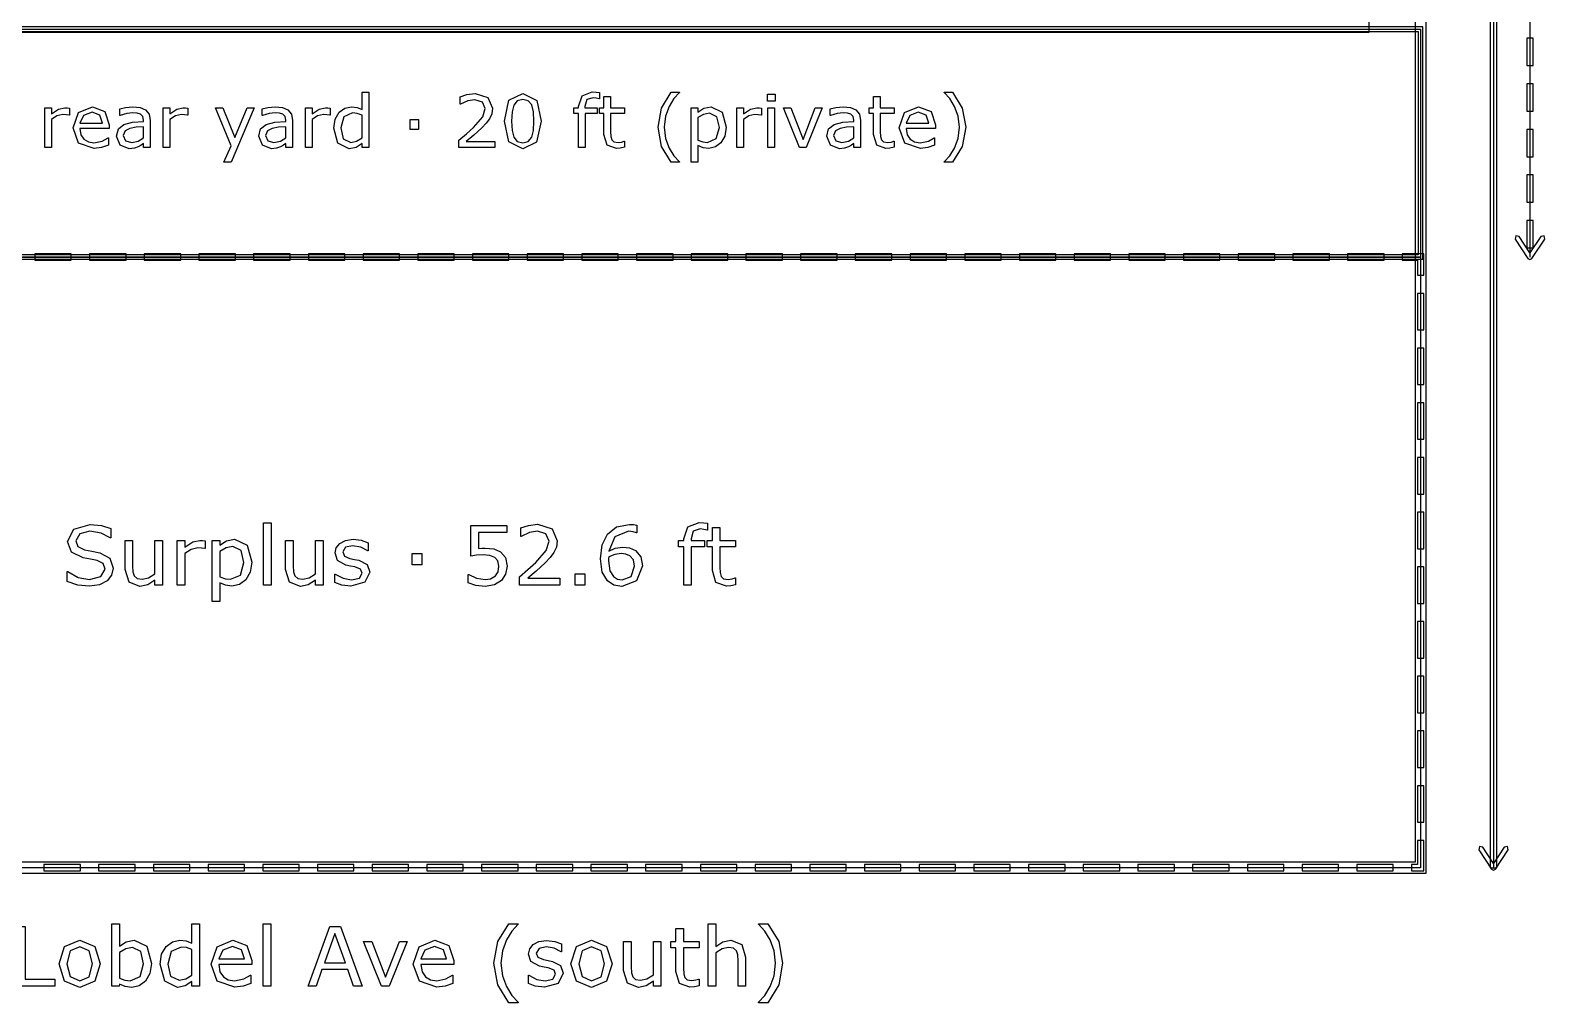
# Model space of a CAD drawing. Extents: x -1 to 182, y 89 to 480.
# Drawn here: x 23.68 to 67.63, y 341.36 to 369.59 of the extents above; entities that cross this region are included whole.
import ezdxf

# ---------------------------------------------------------------- set-up
doc = ezdxf.new("R2010")
doc.units = 0

msp = doc.modelspace()

# ---------------------------------------------------------------- linework, layer by layer
at = {"layer": 'Layer 1', "color": 7}
for points in [[(4.603848, 464.767334), (4.603848, 345.123108), (64.187733, 345.123108), (64.187733, 464.767334), (4.603848, 464.767334)], [(66.053249, 464.608688), (66.053249, 345.281755), (66.238251, 345.281755), (66.238251, 464.608688), (66.053249, 464.608688)], [(4.92114, 464.450042), (63.870439, 464.450042), (63.870439, 345.440402), (4.92114, 345.440402), (4.92114, 464.450042)], [(4.762494, 369.623391), (64.029086, 369.623391), (64.029086, 363.008816), (4.762494, 363.008816), (4.762494, 369.623391)], [(4.82864, 369.557245), (63.96294, 369.557245), (63.96294, 363.074962), (4.82864, 363.074962), (4.82864, 369.557245)], [(4.762494, 363.008816), (64.029086, 363.008816), (64.029086, 345.281755), (4.762494, 345.281755), (4.762494, 363.008816)], [(63.936585, 346.075504), (63.936585, 345.374256), (63.764503, 345.374256), (63.764503, 345.189254), (64.121587, 345.189254), (64.121587, 346.075504), (63.936585, 346.075504)]]:
    msp.add_lwpolyline(points, close=True, dxfattribs=at)
for points in [[(66.14575, 464.608688), (66.14575, 345.281755)], [(67.204082, 464.608688), (67.204082, 363.008816)], [(6.257491, 381.622127), (6.257491, 369.53089), (62.534089, 369.53089), (62.534089, 381.622127), (6.257491, 381.622127)], [(4.696348, 369.689537), (4.696348, 362.94267), (64.095232, 362.94267), (64.095232, 369.689537), (4.696348, 369.689537)], [(67.111581, 369.358808), (67.111581, 368.565059), (67.296583, 368.565059), (67.296583, 369.358808), (67.111581, 369.358808)], [(67.111581, 368.035893), (67.111581, 367.242144), (67.296583, 367.242144), (67.296583, 368.035893), (67.111581, 368.035893)], [(33.504373, 366.183812), (33.310068, 366.183812), (33.310068, 366.304734), (33.135404, 366.19208), (32.937999, 366.151774), (32.609339, 366.310936), (32.488416, 366.752253), (32.529758, 367.013735), (32.643444, 367.209071), (32.806742, 367.328962), (33.001046, 367.370303), (33.162275, 367.350671), (33.310068, 367.291759), (33.310068, 367.791987), (33.504373, 367.791987), (33.504373, 366.183812)], [(37.162026, 366.183812), (36.120231, 366.183812), (36.120231, 366.39982), (36.337271, 366.585854), (36.540876, 366.770856), (36.812695, 367.075745), (36.886074, 367.320693), (36.806493, 367.507762), (36.586352, 367.575974), (36.382747, 367.542901), (36.168806, 367.441616), (36.15846, 367.441616), (36.15846, 367.658656), (36.353797, 367.724802), (36.591509, 367.754774), (36.962544, 367.640053), (37.096902, 367.331028), (37.074174, 367.166696), (37.00906, 367.023038), (36.913977, 366.896945), (36.782718, 366.759486), (36.554308, 366.548648), (36.334167, 366.360546), (37.162024, 366.360546), (37.162026, 366.183812)], [(38.505611, 366.953791), (38.375388, 366.345044), (37.973344, 366.151774), (37.568201, 366.348142), (37.441079, 366.951722), (37.57027, 367.557371), (37.973344, 367.753739), (38.377455, 367.55427), (38.505611, 366.953791), (38.505611, 366.953791)], [(38.233794, 366.484569), (38.282369, 366.68094), (38.29581, 366.953791), (38.282369, 367.226642), (38.232759, 367.42301), (38.133541, 367.542901), (37.973344, 367.583207), (37.812115, 367.542901), (37.711862, 367.420944), (37.663287, 367.221475), (37.650878, 366.951722), (37.662255, 366.681972), (37.710832, 366.48767), (37.80695, 366.364678), (37.973346, 366.322305), (38.134578, 366.362612), (38.233797, 366.484569), (38.233794, 366.484569)], [(40.20163, 367.603879), (40.191285, 367.603879), (40.107568, 367.622479), (40.016618, 367.632825), (39.834717, 367.577016), (39.778906, 367.377544), (39.778906, 367.33827), (40.129272, 367.33827), (40.129272, 367.174972), (39.785108, 367.174972), (39.785108, 366.183812), (39.590806, 366.183812), (39.590806, 367.174964), (39.459546, 367.174964), (39.459546, 367.338262), (39.590806, 367.338262), (39.590806, 367.376502), (39.693123, 367.691729), (39.988712, 367.802316), (40.105502, 367.796125), (40.201619, 367.781653), (40.20163, 367.603879)], [(40.924066, 366.194147), (40.804175, 366.170387), (40.689455, 366.161074), (40.420736, 366.25616), (40.328754, 366.561049), (40.328754, 367.174964), (40.197495, 367.174964), (40.197495, 367.338262), (40.328754, 367.338262), (40.328754, 367.670025), (40.523056, 367.670025), (40.523056, 367.338262), (40.924066, 367.338262), (40.924066, 367.174964), (40.523056, 367.174964), (40.523056, 366.648899), (40.527184, 366.506273), (40.556121, 366.411189), (40.618134, 366.350211), (40.740091, 366.331611), (40.839309, 366.345052), (40.913723, 366.368811), (40.924069, 366.368811), (40.924066, 366.194147)], [(42.520864, 365.758), (42.284187, 365.758), (41.999966, 366.21585), (41.898681, 366.774991), (41.999966, 367.334129), (42.284187, 367.791982), (42.520864, 367.791982), (42.520864, 367.781637), (42.36067, 367.606972), (42.22011, 367.377528), (42.118822, 367.097444), (42.080582, 366.774983), (42.11779, 366.451488), (42.22011, 366.172435), (42.361702, 365.942991), (42.520864, 365.768327), (42.520864, 365.758)], [(45.294853, 367.531542), (45.075744, 367.531542), (45.075744, 367.73308), (45.294853, 367.73308), (45.294853, 367.531542)], [(48.748902, 366.194147), (48.629011, 366.170387), (48.514291, 366.161074), (48.245572, 366.25616), (48.15359, 366.561049), (48.15359, 367.174964), (48.02233, 367.174964), (48.02233, 367.338262), (48.15359, 367.338262), (48.15359, 367.670025), (48.347892, 367.670025), (48.347892, 367.338262), (48.748902, 367.338262), (48.748902, 367.174964), (48.347892, 367.174964), (48.347892, 366.648899), (48.352019, 366.506273), (48.380957, 366.411189), (48.44297, 366.350211), (48.564924, 366.331611), (48.664143, 366.345052), (48.738557, 366.368811), (48.748902, 366.368811), (48.748902, 366.194147)], [(50.827326, 366.774991), (50.726038, 366.21585), (50.441818, 365.758), (50.20514, 365.758), (50.20514, 365.768345), (50.364305, 365.94301), (50.505897, 366.172453), (50.607182, 366.451506), (50.645425, 366.775002), (50.607182, 367.097462), (50.505897, 367.377547), (50.364305, 367.606991), (50.20514, 367.781655), (50.20514, 367.792), (50.441818, 367.792), (50.726038, 367.334147), (50.827326, 366.775009), (50.827326, 366.774991)], [(24.819642, 367.126389), (24.809308, 367.126389), (24.724559, 367.140862), (24.628441, 367.146021), (24.454808, 367.105714), (24.293578, 367.003395), (24.293578, 366.183812), (24.099275, 366.183812), (24.099275, 367.338262), (24.293578, 367.338262), (24.293578, 367.16773), (24.497183, 367.298987), (24.67805, 367.338262), (24.75143, 367.335166), (24.819643, 367.325879), (24.819642, 367.126389)], [(25.968925, 366.740884), (25.118332, 366.740884), (25.150371, 366.554847), (25.238221, 366.425657), (25.365345, 366.351243), (25.528642, 366.326451), (25.76532, 366.37296), (25.935852, 366.465979), (25.946187, 366.465979), (25.946187, 366.254106), (25.745682, 366.18486), (25.530709, 366.156954), (25.082158, 366.311984), (24.920928, 366.754332), (25.074923, 367.203917), (25.482133, 367.370316), (25.8418, 367.233889), (25.968924, 366.846317), (25.968925, 366.740884)], [(25.779789, 366.889712), (25.702275, 367.126389), (25.471798, 367.210106), (25.222718, 367.118121), (25.118332, 366.889712), (25.779789, 366.889712)], [(27.160583, 366.183812), (26.967313, 366.183812), (26.967313, 366.306801), (26.897032, 366.257191), (26.812283, 366.207582), (26.700663, 366.16831), (26.552867, 366.151774), (26.288285, 366.255125), (26.179764, 366.518676), (26.235575, 366.730549), (26.396805, 366.858705), (26.650019, 366.92175), (26.967313, 366.946541), (26.967313, 366.976513), (26.943553, 367.086069), (26.877407, 367.154281), (26.778189, 367.18632), (26.657266, 367.194575), (26.486735, 367.173911), (26.292432, 367.116033), (26.282098, 367.116033), (26.282098, 367.313436), (26.446428, 367.347543), (26.658302, 367.366143), (26.870175, 367.34548), (27.027271, 367.277265), (27.126489, 367.154276), (27.160597, 366.967208), (27.160583, 366.183812)], [(28.255088, 367.126389), (28.244743, 367.126389), (28.159995, 367.140862), (28.063877, 367.146021), (27.890244, 367.105714), (27.729013, 367.003395), (27.729013, 366.183812), (27.534711, 366.183812), (27.534711, 367.338262), (27.729013, 367.338262), (27.729013, 367.16773), (27.93262, 367.298987), (28.113486, 367.338262), (28.186866, 367.335166), (28.255081, 367.325879), (28.255088, 367.126389)], [(30.180549, 367.338262), (29.506688, 365.758), (29.29895, 365.758), (29.513924, 366.239623), (29.054005, 367.338262), (29.264843, 367.338262), (29.619345, 366.482502), (29.976944, 367.338262), (30.180549, 367.338262)], [(31.290557, 366.183812), (31.097287, 366.183812), (31.097287, 366.306801), (31.027008, 366.257191), (30.94226, 366.207582), (30.830637, 366.16831), (30.682844, 366.151774), (30.418261, 366.255125), (30.309739, 366.518676), (30.365551, 366.730549), (30.52678, 366.858705), (30.779993, 366.92175), (31.097287, 366.946541), (31.097287, 366.976513), (31.073527, 367.086069), (31.007381, 367.154281), (30.908163, 367.18632), (30.78724, 367.194575), (30.616709, 367.173911), (30.422404, 367.116033), (30.412059, 367.116033), (30.412059, 367.313436), (30.576389, 367.347543), (30.788262, 367.366143), (31.000137, 367.34548), (31.157233, 367.277265), (31.256452, 367.154276), (31.290557, 366.967208), (31.290557, 366.183812)], [(32.385062, 367.126389), (32.374717, 367.126389), (32.289969, 367.140862), (32.193848, 367.146021), (32.020216, 367.105714), (31.858987, 367.003395), (31.858987, 366.183812), (31.664682, 366.183812), (31.664682, 367.338262), (31.858987, 367.338262), (31.858987, 367.16773), (32.062591, 367.298987), (32.243458, 367.338262), (32.31684, 367.335166), (32.385052, 367.325879), (32.385062, 367.126389)], [(33.310068, 366.468032), (33.310068, 367.130524), (33.169509, 367.179099), (33.034119, 367.19254), (32.77987, 367.078851), (32.68892, 366.756391), (32.759199, 366.443233), (32.98451, 366.336781), (33.15194, 366.372952), (33.310068, 366.468038), (33.310068, 366.468032)], [(34.94821, 366.711943), (34.701198, 366.711943), (34.701198, 367.004432), (34.94821, 367.004432), (34.94821, 366.711943)], [(43.879953, 366.774991), (43.839646, 366.517642), (43.725958, 366.321271), (43.564729, 366.202415), (43.369392, 366.161074), (43.206094, 366.180706), (43.058298, 366.241684), (43.058298, 365.757995), (42.863996, 365.757995), (42.863996, 367.338256), (43.058298, 367.338256), (43.058298, 367.217334), (43.231931, 367.325855), (43.438636, 367.370297), (43.763166, 367.212167), (43.879953, 366.774986), (43.879953, 366.774991)], [(43.679449, 366.769832), (43.608136, 367.081958), (43.389027, 367.185312), (43.220564, 367.149138), (43.058298, 367.054052), (43.058298, 366.399831), (43.199893, 366.349187), (43.335285, 366.335746), (43.588499, 366.445299), (43.679449, 366.769826), (43.679449, 366.769832)], [(44.903146, 367.1264), (44.8928, 367.1264), (44.808052, 367.140872), (44.711931, 367.146032), (44.538299, 367.105725), (44.37707, 367.003405), (44.37707, 366.183812), (44.182765, 366.183812), (44.182765, 367.338262), (44.37707, 367.338262), (44.37707, 367.16773), (44.580674, 367.298987), (44.761541, 367.338262), (44.834923, 367.335166), (44.903135, 367.325879), (44.903146, 367.1264)], [(45.282449, 366.183812), (45.088147, 366.183812), (45.088147, 367.338262), (45.282449, 367.338262), (45.282449, 366.183812)], [(46.665311, 367.338262), (46.198155, 366.183812), (46.002819, 366.183812), (45.538764, 367.338262), (45.749605, 367.338262), (46.107205, 366.419458), (46.461706, 367.338262), (46.665311, 367.338262)], [(47.775318, 366.183812), (47.582048, 366.183812), (47.582048, 366.306801), (47.51177, 366.257191), (47.427019, 366.207582), (47.315399, 366.16831), (47.167603, 366.151774), (46.90302, 366.255125), (46.794501, 366.518676), (46.850312, 366.730549), (47.011541, 366.858705), (47.264755, 366.92175), (47.582048, 366.946541), (47.582048, 366.976513), (47.558289, 367.086069), (47.492143, 367.154281), (47.392925, 367.18632), (47.272002, 367.194575), (47.101468, 367.173911), (46.907166, 367.116033), (46.896821, 367.116033), (46.896821, 367.313436), (47.061151, 367.347543), (47.273023, 367.366143), (47.484896, 367.34548), (47.641992, 367.277265), (47.741211, 367.154276), (47.775318, 366.967208), (47.775318, 366.183812)], [(49.94986, 366.740884), (49.099268, 366.740884), (49.131306, 366.554847), (49.219156, 366.425657), (49.34628, 366.351243), (49.509578, 366.326451), (49.746255, 366.37296), (49.916787, 366.465979), (49.927132, 366.465979), (49.927132, 366.254106), (49.726629, 366.18486), (49.511655, 366.156954), (49.063105, 366.311984), (48.901873, 366.754332), (49.055868, 367.203917), (49.46308, 367.370316), (49.822746, 367.233889), (49.949871, 366.846317), (49.94986, 366.740884)], [(49.760725, 366.889712), (49.683211, 367.126389), (49.452732, 367.210106), (49.203654, 367.118121), (49.099268, 366.889712), (49.760725, 366.889712)], [(26.967313, 366.468032), (26.967313, 366.789458), (26.757506, 366.773954), (26.567337, 366.743982), (26.431945, 366.669568), (26.380269, 366.532109), (26.440213, 366.382247), (26.623148, 366.332637), (26.810217, 366.371912), (26.967313, 366.46803), (26.967313, 366.468032)], [(31.097287, 366.468032), (31.097287, 366.789458), (30.88748, 366.773954), (30.697311, 366.743982), (30.561921, 366.669568), (30.510243, 366.532109), (30.57019, 366.382247), (30.753122, 366.332637), (30.94019, 366.371912), (31.097287, 366.46803), (31.097287, 366.468032)], [(47.582048, 366.468032), (47.582048, 366.789458), (47.372242, 366.773954), (47.182073, 366.743982), (47.046681, 366.669568), (46.995005, 366.532109), (47.054949, 366.382247), (47.237884, 366.332637), (47.424952, 366.371912), (47.582048, 366.46803), (47.582048, 366.468032)], [(67.111581, 366.712978), (67.111581, 365.919229), (67.296583, 365.919229), (67.296583, 366.712978), (67.111581, 366.712978)], [(67.111581, 365.390063), (67.111581, 364.596314), (67.296583, 364.596314), (67.296583, 365.390063), (67.111581, 365.390063)], [(67.111581, 364.067148), (67.111581, 363.273399), (67.296583, 363.273399), (67.296583, 364.067148), (67.111581, 364.067148)], [(66.795322, 363.622215), (66.77569, 363.526097), (67.14621, 362.97006), (67.204087, 362.939004), (67.261965, 362.97006), (67.632484, 363.526097), (67.612852, 363.622215), (67.516734, 363.603085), (67.204082, 363.13439), (66.89144, 363.603093), (66.795322, 363.622223), (66.795322, 363.622215)], [(23.81247, 363.101317), (23.81247, 362.916315), (24.870802, 362.916315), (24.870802, 363.101317), (23.81247, 363.101317)], [(25.399968, 363.101317), (25.399968, 362.916315), (26.4583, 362.916315), (26.4583, 363.101317), (25.399968, 363.101317)], [(26.987466, 363.101317), (26.987466, 362.916315), (28.045798, 362.916315), (28.045798, 363.101317), (26.987466, 363.101317)], [(28.574964, 363.101317), (28.574964, 362.916315), (29.633296, 362.916315), (29.633296, 363.101317), (28.574964, 363.101317)], [(30.162462, 363.101317), (30.162462, 362.916315), (31.220794, 362.916315), (31.220794, 363.101317), (30.162462, 363.101317)], [(31.74996, 363.101317), (31.74996, 362.916315), (32.808292, 362.916315), (32.808292, 363.101317), (31.74996, 363.101317)], [(33.337458, 363.101317), (33.337458, 362.916315), (34.39579, 362.916315), (34.39579, 363.101317), (33.337458, 363.101317)], [(34.924956, 363.101317), (34.924956, 362.916315), (35.983288, 362.916315), (35.983288, 363.101317), (34.924956, 363.101317)], [(36.512454, 363.101317), (36.512454, 362.916315), (37.570786, 362.916315), (37.570786, 363.101317), (36.512454, 363.101317)], [(38.099952, 363.101317), (38.099952, 362.916315), (39.158284, 362.916315), (39.158284, 363.101317), (38.099952, 363.101317)], [(39.68745, 363.101317), (39.68745, 362.916315), (40.745782, 362.916315), (40.745782, 363.101317), (39.68745, 363.101317)], [(41.274948, 363.101317), (41.274948, 362.916315), (42.33328, 362.916315), (42.33328, 363.101317), (41.274948, 363.101317)], [(42.862446, 363.101317), (42.862446, 362.916315), (43.920778, 362.916315), (43.920778, 363.101317), (42.862446, 363.101317)], [(44.449944, 363.101317), (44.449944, 362.916315), (45.508276, 362.916315), (45.508276, 363.101317), (44.449944, 363.101317)], [(46.037442, 363.101317), (46.037442, 362.916315), (47.095774, 362.916315), (47.095774, 363.101317), (46.037442, 363.101317)], [(47.62494, 363.101317), (47.62494, 362.916315), (48.683272, 362.916315), (48.683272, 363.101317), (47.62494, 363.101317)], [(49.212438, 363.101317), (49.212438, 362.916315), (50.27077, 362.916315), (50.27077, 363.101317), (49.212438, 363.101317)], [(50.799936, 363.101317), (50.799936, 362.916315), (51.858268, 362.916315), (51.858268, 363.101317), (50.799936, 363.101317)], [(52.387434, 363.101317), (52.387434, 362.916315), (53.445766, 362.916315), (53.445766, 363.101317), (52.387434, 363.101317)], [(53.974932, 363.101317), (53.974932, 362.916315), (55.033264, 362.916315), (55.033264, 363.101317), (53.974932, 363.101317)], [(55.56243, 363.101317), (55.56243, 362.916315), (56.620762, 362.916315), (56.620762, 363.101317), (55.56243, 363.101317)], [(57.149928, 363.101317), (57.149928, 362.916315), (58.20826, 362.916315), (58.20826, 363.101317), (57.149928, 363.101317)], [(58.737426, 363.101317), (58.737426, 362.916315), (59.795758, 362.916315), (59.795758, 363.101317), (58.737426, 363.101317)], [(60.324924, 363.101317), (60.324924, 362.916315), (61.383256, 362.916315), (61.383256, 363.101317), (60.324924, 363.101317)], [(61.912422, 363.101317), (61.912422, 362.916315), (62.970754, 362.916315), (62.970754, 363.101317), (61.912422, 363.101317)], [(63.49992, 363.101317), (63.49992, 362.916315), (63.936585, 362.916315), (63.936585, 362.47965), (64.121587, 362.47965), (64.121587, 363.101317), (63.49992, 363.101317)], [(63.936585, 361.950484), (63.936585, 360.892152), (64.121587, 360.892152), (64.121587, 361.950484), (63.936585, 361.950484)], [(63.936585, 360.362986), (63.936585, 359.304654), (64.121587, 359.304654), (64.121587, 360.362986), (63.936585, 360.362986)], [(63.936585, 358.775488), (63.936585, 357.717156), (64.121587, 357.717156), (64.121587, 358.775488), (63.936585, 358.775488)], [(63.936585, 357.18799), (63.936585, 356.129658), (64.121587, 356.129658), (64.121587, 357.18799), (63.936585, 357.18799)], [(63.936585, 355.600492), (63.936585, 354.54216), (64.121587, 354.54216), (64.121587, 355.600492), (63.936585, 355.600492)], [(26.088168, 353.977984), (26.040496, 353.777997), (25.909109, 353.610563), (25.691681, 353.494292), (25.394025, 353.452435), (25.056837, 353.487315), (24.753367, 353.590799), (24.753367, 353.879152), (24.769645, 353.879152), (25.073114, 353.710557), (25.39635, 353.651259), (25.728887, 353.731488), (25.848647, 353.945427), (25.791674, 354.115184), (25.620754, 354.200062), (25.431231, 354.238432), (25.216128, 354.276802), (24.874289, 354.443071), (24.763831, 354.751191), (24.94754, 355.106984), (25.41379, 355.246509), (25.748653, 355.211626), (26.018404, 355.125587), (26.018404, 354.853511), (26.002127, 354.853511), (25.741678, 354.991874), (25.412629, 355.047683), (25.114973, 354.970946), (25.003352, 354.773284), (25.059162, 354.603525), (25.255662, 354.509346), (25.467276, 354.469812), (25.69982, 354.422143), (25.9905, 354.267499), (26.088168, 353.977984), (26.088168, 353.977984)], [(30.668115, 353.483828), (30.449524, 353.483828), (30.449524, 355.293017), (30.668115, 355.293017), (30.668115, 353.483828)], [(37.518851, 354.033793), (37.474668, 353.802412), (37.353746, 353.616379), (37.153758, 353.490805), (36.886334, 353.447784), (36.613093, 353.478015), (36.391016, 353.548939), (36.391016, 353.794274), (36.407288, 353.794274), (36.630529, 353.690793), (36.881677, 353.648933), (37.040969, 353.67219), (37.179333, 353.753581), (37.256072, 353.873342), (37.282814, 354.03496), (37.251421, 354.186113), (37.166543, 354.284943), (37.018876, 354.346567), (36.825866, 354.365167), (36.628204, 354.351224), (36.465424, 354.323318), (36.465424, 355.215124), (37.50722, 355.215124), (37.50722, 355.011647), (36.689828, 355.011647), (36.689828, 354.551211), (36.792147, 354.558196), (36.882838, 354.560578), (37.129335, 354.536157), (37.323509, 354.45244), (37.467686, 354.287335), (37.518846, 354.033862), (37.518851, 354.033793)], [(39.046662, 353.483828), (37.874644, 353.483828), (37.874644, 353.726837), (38.118814, 353.936125), (38.347869, 354.144251), (38.653663, 354.487254), (38.736219, 354.762817), (38.646689, 354.973269), (38.399029, 355.050009), (38.169974, 355.012803), (37.929291, 354.898855), (37.917675, 354.898855), (37.917675, 355.143028), (38.137428, 355.217442), (38.404852, 355.25116), (38.822269, 355.122097), (38.973423, 354.774445), (38.947837, 354.589573), (38.874585, 354.427955), (38.767617, 354.286105), (38.61995, 354.131461), (38.36299, 353.894268), (38.115332, 353.682652), (39.046667, 353.682652), (39.046662, 353.483828)], [(41.452327, 354.045421), (41.277919, 353.614053), (40.852364, 353.447784), (40.619822, 353.487315), (40.43495, 353.60475), (40.280306, 353.860549), (40.226821, 354.244245), (40.275655, 354.652359), (40.433786, 354.96862), (40.697723, 355.173257), (41.074444, 355.247671), (41.189554, 355.24185), (41.283732, 355.220921), (41.283732, 354.998841), (41.272117, 354.998841), (41.173285, 355.031398), (41.039572, 355.04767), (40.640761, 354.890703), (40.467515, 354.468638), (40.659364, 354.558167), (40.879119, 354.58956), (41.073291, 354.568632), (41.246537, 354.487241), (41.400016, 354.308181), (41.452338, 354.045408), (41.452327, 354.045421)], [(43.332443, 355.081393), (43.320828, 355.081393), (43.226647, 355.102322), (43.12433, 355.113937), (42.919691, 355.051152), (42.856903, 354.826745), (42.856903, 354.782563), (43.251066, 354.782563), (43.251066, 354.598855), (42.86388, 354.598855), (42.86388, 353.483828), (42.64529, 353.483828), (42.64529, 354.598876), (42.497623, 354.598876), (42.497623, 354.782584), (42.64529, 354.782584), (42.64529, 354.825605), (42.760399, 355.180234), (43.092935, 355.304646), (43.224324, 355.297661), (43.332457, 355.281389), (43.332443, 355.081393)], [(44.145181, 353.495446), (44.010308, 353.468702), (43.881247, 353.458224), (43.578939, 353.565195), (43.475456, 353.908195), (43.475456, 354.598852), (43.327792, 354.598852), (43.327792, 354.78256), (43.475456, 354.78256), (43.475456, 355.155794), (43.694049, 355.155794), (43.694049, 354.78256), (44.145181, 354.78256), (44.145181, 354.598852), (43.694049, 354.598852), (43.694049, 354.007028), (43.698706, 353.846571), (43.731262, 353.739603), (43.801025, 353.671002), (43.938227, 353.650073), (44.049847, 353.665181), (44.133564, 353.691923), (44.145179, 353.691923), (44.145181, 353.495446)], [(27.517148, 353.483828), (27.298557, 353.483828), (27.298557, 353.628005), (27.086944, 353.494292), (26.863702, 353.447784), (26.545118, 353.572193), (26.43117, 353.939615), (26.43117, 354.782584), (26.64976, 354.782584), (26.64976, 354.043096), (26.659074, 353.873339), (26.698605, 353.753578), (26.779996, 353.679164), (26.925337, 353.655907), (27.110209, 353.70009), (27.298568, 353.812874), (27.298568, 354.782581), (27.517159, 354.782581), (27.517148, 353.483828)], [(28.75777, 354.544226), (28.746128, 354.544226), (28.650786, 354.560498), (28.542653, 354.566319), (28.347317, 354.520972), (28.165932, 354.405863), (28.165932, 353.483828), (27.947341, 353.483828), (27.947341, 354.782584), (28.165932, 354.782584), (28.165932, 354.590735), (28.394987, 354.738401), (28.598464, 354.782584), (28.681017, 354.779091), (28.757756, 354.768614), (28.75777, 354.544226)], [(30.106521, 354.148902), (30.061177, 353.859385), (29.933278, 353.638469), (29.751893, 353.504757), (29.532141, 353.458248), (29.34843, 353.480341), (29.182161, 353.548939), (29.182161, 353.004787), (28.96357, 353.004787), (28.96357, 354.782584), (29.182161, 354.782584), (29.182161, 354.646546), (29.377497, 354.768632), (29.610042, 354.818628), (29.975135, 354.640733), (30.106521, 354.148902), (30.106521, 354.148902)], [(32.177322, 353.483828), (31.958732, 353.483828), (31.958732, 353.628005), (31.747118, 353.494292), (31.523876, 353.447784), (31.205292, 353.572193), (31.091344, 353.939615), (31.091344, 354.782584), (31.309935, 354.782584), (31.309935, 354.043096), (31.319248, 353.873339), (31.358779, 353.753578), (31.44017, 353.679164), (31.585511, 353.655907), (31.770383, 353.70009), (31.958742, 353.812874), (31.958742, 354.782581), (32.177333, 354.782581), (32.177322, 353.483828)], [(33.535379, 353.858224), (33.387713, 353.566381), (32.986576, 353.452435), (32.721477, 353.486154), (32.520325, 353.561729), (32.520325, 353.807064), (32.53194, 353.807064), (32.762157, 353.682652), (33.005166, 353.637307), (33.230733, 353.683816), (33.312124, 353.830318), (33.267939, 353.946589), (33.098182, 354.014029), (32.976098, 354.03845), (32.84006, 354.068681), (32.597052, 354.201232), (32.526125, 354.417496), (32.558682, 354.56865), (32.659837, 354.695385), (32.824945, 354.781428), (33.050512, 354.813982), (33.28538, 354.784915), (33.484206, 354.716314), (33.484206, 354.482608), (33.472591, 354.482608), (33.269116, 354.586091), (33.034246, 354.62911), (32.831935, 354.582602), (32.74938, 354.446564), (32.799378, 354.325641), (32.957506, 354.259366), (33.092383, 354.23146), (33.217956, 354.205875), (33.452827, 354.086117), (33.535379, 353.858224), (33.535379, 353.858224)], [(29.880956, 354.143082), (29.800727, 354.494223), (29.554231, 354.610494), (29.364707, 354.569798), (29.182161, 354.46283), (29.182161, 353.726829), (29.341453, 353.669856), (29.493771, 353.654749), (29.778637, 353.777997), (29.880956, 354.143089), (29.880956, 354.143082)], [(35.042262, 354.077978), (34.764373, 354.077978), (34.764373, 354.407027), (35.042262, 354.407027), (35.042262, 354.077978)], [(41.216295, 354.036108), (41.183738, 354.215167), (41.079096, 354.338415), (40.960496, 354.387249), (40.824458, 354.398864), (40.64075, 354.375608), (40.466343, 354.303517), (40.46285, 354.253521), (40.461792, 354.194223), (40.498997, 353.903544), (40.603643, 353.736111), (40.718752, 353.660535), (40.85479, 353.637278), (41.119889, 353.739598), (41.216396, 354.036089), (41.216295, 354.036108)], [(63.936585, 354.012994), (63.936585, 352.954662), (64.121587, 352.954662), (64.121587, 354.012994), (63.936585, 354.012994)], [(39.773363, 353.483828), (39.495471, 353.483828), (39.495471, 353.815202), (39.773363, 353.815202), (39.773363, 353.483828)], [(63.936585, 352.425496), (63.936585, 351.367164), (64.121587, 351.367164), (64.121587, 352.425496), (63.936585, 352.425496)], [(63.936585, 350.837998), (63.936585, 349.779666), (64.121587, 349.779666), (64.121587, 350.837998), (63.936585, 350.837998)], [(63.936585, 349.2505), (63.936585, 348.192168), (64.121587, 348.192168), (64.121587, 349.2505), (63.936585, 349.2505)], [(63.936585, 347.663002), (63.936585, 346.60467), (64.121587, 346.60467), (64.121587, 347.663002), (63.936585, 347.663002)], [(65.73699, 345.895154), (65.717358, 345.799036), (66.087878, 345.242999), (66.145755, 345.211943), (66.203633, 345.242999), (66.574152, 345.799036), (66.55452, 345.895154), (66.458402, 345.876024), (66.14575, 345.407329), (65.833108, 345.876032), (65.73699, 345.895162), (65.73699, 345.895154)], [(24.077053, 345.374256), (24.077053, 345.189254), (25.135385, 345.189254), (25.135385, 345.374256), (24.077053, 345.374256)], [(25.664551, 345.374256), (25.664551, 345.189254), (26.722883, 345.189254), (26.722883, 345.374256), (25.664551, 345.374256)], [(27.252049, 345.374256), (27.252049, 345.189254), (28.310381, 345.189254), (28.310381, 345.374256), (27.252049, 345.374256)], [(28.839547, 345.374256), (28.839547, 345.189254), (29.897879, 345.189254), (29.897879, 345.374256), (28.839547, 345.374256)], [(30.427045, 345.374256), (30.427045, 345.189254), (31.485377, 345.189254), (31.485377, 345.374256), (30.427045, 345.374256)], [(32.014543, 345.374256), (32.014543, 345.189254), (33.072875, 345.189254), (33.072875, 345.374256), (32.014543, 345.374256)], [(33.602041, 345.374256), (33.602041, 345.189254), (34.660373, 345.189254), (34.660373, 345.374256), (33.602041, 345.374256)], [(35.189539, 345.374256), (35.189539, 345.189254), (36.247871, 345.189254), (36.247871, 345.374256), (35.189539, 345.374256)], [(36.777037, 345.374256), (36.777037, 345.189254), (37.835369, 345.189254), (37.835369, 345.374256), (36.777037, 345.374256)], [(38.364535, 345.374256), (38.364535, 345.189254), (39.422867, 345.189254), (39.422867, 345.374256), (38.364535, 345.374256)], [(39.952033, 345.374256), (39.952033, 345.189254), (41.010365, 345.189254), (41.010365, 345.374256), (39.952033, 345.374256)], [(41.539531, 345.374256), (41.539531, 345.189254), (42.597863, 345.189254), (42.597863, 345.374256), (41.539531, 345.374256)], [(43.127029, 345.374256), (43.127029, 345.189254), (44.185361, 345.189254), (44.185361, 345.374256), (43.127029, 345.374256)], [(44.714527, 345.374256), (44.714527, 345.189254), (45.772859, 345.189254), (45.772859, 345.374256), (44.714527, 345.374256)], [(46.302025, 345.374256), (46.302025, 345.189254), (47.360357, 345.189254), (47.360357, 345.374256), (46.302025, 345.374256)], [(47.889523, 345.374256), (47.889523, 345.189254), (48.947855, 345.189254), (48.947855, 345.374256), (47.889523, 345.374256)], [(49.477021, 345.374256), (49.477021, 345.189254), (50.535353, 345.189254), (50.535353, 345.374256), (49.477021, 345.374256)], [(51.064519, 345.374256), (51.064519, 345.189254), (52.122851, 345.189254), (52.122851, 345.374256), (51.064519, 345.374256)], [(52.652017, 345.374256), (52.652017, 345.189254), (53.710349, 345.189254), (53.710349, 345.374256), (52.652017, 345.374256)], [(54.239515, 345.374256), (54.239515, 345.189254), (55.297847, 345.189254), (55.297847, 345.374256), (54.239515, 345.374256)], [(55.827013, 345.374256), (55.827013, 345.189254), (56.885345, 345.189254), (56.885345, 345.374256), (55.827013, 345.374256)], [(57.414511, 345.374256), (57.414511, 345.189254), (58.472843, 345.189254), (58.472843, 345.374256), (57.414511, 345.374256)], [(59.002009, 345.374256), (59.002009, 345.189254), (60.060341, 345.189254), (60.060341, 345.374256), (59.002009, 345.374256)], [(60.589507, 345.374256), (60.589507, 345.189254), (61.647839, 345.189254), (61.647839, 345.374256), (60.589507, 345.374256)], [(62.177005, 345.374256), (62.177005, 345.189254), (63.235337, 345.189254), (63.235337, 345.374256), (62.177005, 345.374256)], [(24.392925, 341.842176), (23.297644, 341.842176), (23.297644, 343.573464), (23.527862, 343.573464), (23.527862, 342.046815), (24.392925, 342.046815), (24.392925, 341.842176)], [(27.193912, 342.501451), (27.147404, 342.208446), (27.024156, 341.989856), (26.842773, 341.851492), (26.625344, 341.806145), (26.432333, 341.832886), (26.269552, 341.902652), (26.2556, 341.842176), (26.050961, 341.842176), (26.050961, 343.651365), (26.269552, 343.651365), (26.269552, 343.004894), (26.464888, 343.128142), (26.697433, 343.176976), (27.0602, 343.000243), (27.193912, 342.501437), (27.193912, 342.501451)], [(28.588013, 341.842176), (28.36942, 341.842176), (28.36942, 341.978214), (28.172922, 341.851479), (27.950842, 341.806132), (27.581098, 341.985191), (27.44506, 342.48167), (27.491568, 342.775839), (27.619467, 342.995594), (27.803178, 343.130468), (28.021769, 343.176976), (28.203153, 343.154883), (28.36942, 343.088608), (28.36942, 343.651363), (28.588013, 343.651363), (28.588013, 341.842176)], [(30.65765, 341.842176), (30.43906, 341.842176), (30.43906, 343.651365), (30.65765, 343.651365), (30.65765, 341.842176)], [(33.309812, 341.842176), (33.064477, 341.842176), (32.894721, 342.324704), (32.14593, 342.324704), (31.976173, 341.842176), (31.742467, 341.842176), (32.372661, 343.573464), (32.679617, 343.573464), (33.309812, 341.842176)], [(32.823794, 342.522366), (32.520325, 343.372312), (32.215692, 342.522366), (32.823794, 342.522366)], [(37.836274, 341.363135), (37.570011, 341.363135), (37.250262, 341.87822), (37.136317, 342.50725), (37.250262, 343.136281), (37.570011, 343.651365), (37.836274, 343.651365), (37.836274, 343.63975), (37.656053, 343.44325), (37.497922, 343.185125), (37.383977, 342.870031), (37.340956, 342.507261), (37.382813, 342.14333), (37.497922, 341.829397), (37.657215, 341.571272), (37.836274, 341.374774), (37.836274, 341.363135)], [(43.089434, 341.853791), (42.954558, 341.827047), (42.825497, 341.816596), (42.52319, 341.923567), (42.419709, 342.266567), (42.419709, 342.957224), (42.272042, 342.957224), (42.272042, 343.140932), (42.419709, 343.140932), (42.419709, 343.514166), (42.638299, 343.514166), (42.638299, 343.140932), (43.089434, 343.140932), (43.089434, 342.957224), (42.638299, 342.957224), (42.638299, 342.365399), (42.642956, 342.204943), (42.675513, 342.097975), (42.745275, 342.029374), (42.882475, 342.008445), (42.994097, 342.023553), (43.077811, 342.050294), (43.089426, 342.050294), (43.089434, 341.853791)], [(44.43935, 341.842176), (44.22076, 341.842176), (44.22076, 342.581664), (44.210309, 342.749095), (44.171939, 342.872343), (44.088222, 342.944434), (43.946371, 342.968855), (43.759173, 342.924672), (43.571976, 342.811889), (43.571976, 341.842176), (43.353385, 341.842176), (43.353385, 343.651365), (43.571976, 343.651365), (43.571976, 342.996755), (43.783592, 343.129306), (44.007995, 343.176976), (44.328905, 343.050241), (44.439363, 342.685148), (44.43935, 341.842176)], [(45.516028, 342.50725), (45.40208, 341.87822), (45.082334, 341.363135), (44.816071, 341.363135), (44.816071, 341.37475), (44.995131, 341.571248), (45.154423, 341.829373), (45.268368, 342.143306), (45.311389, 342.507237), (45.268368, 342.870007), (45.154423, 343.185101), (44.995131, 343.443226), (44.816071, 343.639726), (44.816071, 343.651342), (45.082334, 343.651342), (45.40208, 343.136257), (45.516028, 342.507227), (45.516028, 342.50725)], [(25.71261, 342.490973), (25.549829, 341.989842), (25.11381, 341.806132), (24.675465, 341.989842), (24.513848, 342.490973), (24.675465, 342.992104), (25.11381, 343.176976), (25.549829, 342.992104), (25.71261, 342.490973), (25.71261, 342.490973)], [(25.487043, 342.490973), (25.388212, 342.865369), (25.11381, 342.988617), (24.837083, 342.865369), (24.739415, 342.490973), (24.838246, 342.120065), (25.11381, 341.994491), (25.387049, 342.118903), (25.487043, 342.490973), (25.487043, 342.490973)], [(26.968345, 342.49563), (26.891608, 342.847933), (26.643947, 342.968855), (26.450936, 342.926998), (26.269552, 342.821191), (26.269552, 342.077052), (26.428845, 342.018915), (26.581162, 342.002643), (26.864864, 342.12124), (26.968345, 342.495635), (26.968345, 342.49563)], [(28.36942, 342.161925), (28.36942, 342.907226), (28.211292, 342.961873), (28.058974, 342.97698), (27.772947, 342.849081), (27.670627, 342.486314), (27.749693, 342.134011), (28.003166, 342.01425), (28.191525, 342.054946), (28.36942, 342.161917), (28.36942, 342.161925)], [(30.10536, 342.468881), (29.148442, 342.468881), (29.184487, 342.259593), (29.283319, 342.114252), (29.426331, 342.030535), (29.610042, 342.002632), (29.876305, 342.054954), (30.068151, 342.159599), (30.079767, 342.159599), (30.079767, 341.921241), (29.854199, 341.843338), (29.612354, 341.811945), (29.107734, 341.986353), (28.926351, 342.483996), (29.099595, 342.989778), (29.557707, 343.176976), (29.962331, 343.023497), (30.105346, 342.587477), (30.10536, 342.468881)], [(29.892582, 342.636311), (29.805378, 342.902574), (29.546092, 342.996755), (29.265878, 342.893274), (29.148442, 342.636311), (29.892582, 342.636311)], [(34.620193, 343.140932), (34.094647, 341.842176), (33.874892, 341.842176), (33.352833, 343.140932), (33.590026, 343.140932), (33.992327, 342.107275), (34.391139, 343.140932), (34.620193, 343.140932)], [(35.972435, 342.468881), (35.01552, 342.468881), (35.051564, 342.259593), (35.150394, 342.114252), (35.293409, 342.030535), (35.477117, 342.002632), (35.74338, 342.054954), (35.935229, 342.159599), (35.946844, 342.159599), (35.946844, 341.921241), (35.721279, 341.843338), (35.479432, 341.811945), (34.974814, 341.986353), (34.793429, 342.483996), (34.966673, 342.989778), (35.424785, 343.176976), (35.829412, 343.023497), (35.972424, 342.587477), (35.972435, 342.468881)], [(35.75966, 342.636311), (35.672456, 342.902574), (35.413167, 342.996755), (35.132953, 342.893274), (35.01552, 342.636311), (35.75966, 342.636311)], [(39.150145, 342.216572), (39.002479, 341.924729), (38.601342, 341.810783), (38.336243, 341.844502), (38.135091, 341.920077), (38.135091, 342.165412), (38.146706, 342.165412), (38.376923, 342.041), (38.619932, 341.995655), (38.845499, 342.042164), (38.92689, 342.188666), (38.882708, 342.304937), (38.712948, 342.372377), (38.590865, 342.396798), (38.454827, 342.427029), (38.211818, 342.55958), (38.140894, 342.775844), (38.173448, 342.926998), (38.274606, 343.053733), (38.439711, 343.139776), (38.665279, 343.17233), (38.900146, 343.143263), (39.098972, 343.074662), (39.098972, 342.840956), (39.087357, 342.840956), (38.883882, 342.944439), (38.649015, 342.987458), (38.446701, 342.94095), (38.364149, 342.804912), (38.414144, 342.683989), (38.572275, 342.617714), (38.707149, 342.589808), (38.832723, 342.564223), (39.067593, 342.444465), (39.150145, 342.216572), (39.150145, 342.216572)], [(40.569824, 342.490973), (40.407044, 341.989842), (39.971025, 341.806132), (39.53268, 341.989842), (39.371062, 342.490973), (39.53268, 342.992104), (39.971025, 343.176976), (40.407044, 342.992104), (40.569824, 342.490973), (40.569824, 342.490973)], [(40.344256, 342.490973), (40.245426, 342.865369), (39.971025, 342.988617), (39.694297, 342.865369), (39.596629, 342.490973), (39.695459, 342.120065), (39.971025, 341.994491), (40.244262, 342.118903), (40.344256, 342.490973), (40.344256, 342.490973)], [(41.984853, 341.842176), (41.76626, 341.842176), (41.76626, 341.986353), (41.554647, 341.85264), (41.331405, 341.806132), (41.01282, 341.930541), (40.898872, 342.297963), (40.898872, 343.140932), (41.117466, 343.140932), (41.117466, 342.401444), (41.126779, 342.231687), (41.166313, 342.111926), (41.247701, 342.037512), (41.393042, 342.014255), (41.577914, 342.058438), (41.766273, 342.171222), (41.766273, 343.140929), (41.984867, 343.140929), (41.984853, 341.842176)]]:
    msp.add_lwpolyline(points, dxfattribs=at)

doc.saveas('drawing.dxf')
